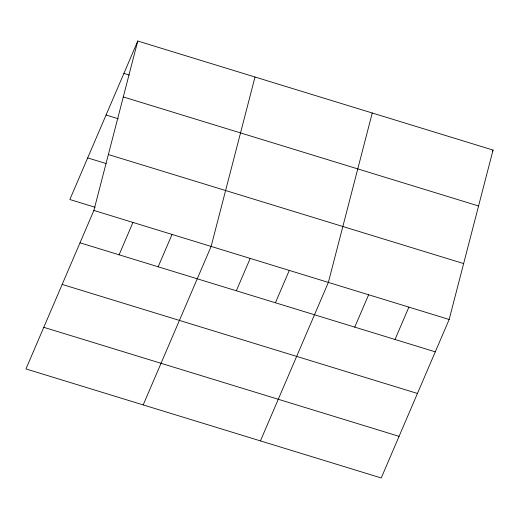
<?xml version="1.0" encoding="UTF-8"?>
<svg xmlns="http://www.w3.org/2000/svg" width="519" height="519" viewBox="0 0 519 519"><rect width="100%" height="100%" fill="white"/><g stroke="black" fill="none" stroke-linecap="round" stroke-linejoin="round"><path stroke-width="0.78" d="M93.881 210.442L137.769 41.033L493.05 150.069L449.156 319.477L381.231 477.967L25.95 368.931L93.881 210.442L449.156 319.477M255.011 77.013L211.123 246.428L143.192 404.917M372.253 112.993L328.365 282.407L260.434 440.897M137.769 41.033L69.844 199.523L95.133 207.282M119.091 254.797L132.961 222.437M158.172 266.792L172.042 234.432M236.333 290.776L250.203 258.417M275.414 302.772L289.284 270.412M354.756 327.126L368.626 294.766M395.024 339.478L408.894 307.118M492.421 151.535L493.05 150.069M123.905 73.393L129.263 75.041M123.288 96.936L478.563 205.972M106.064 115.017L118.326 118.78M108.361 154.539L463.642 263.574M87.685 157.899L106.071 163.543M80.01 242.801L435.285 351.837M62.17 284.425L417.451 393.46M43.791 327.314L399.066 436.343"/></g></svg>
